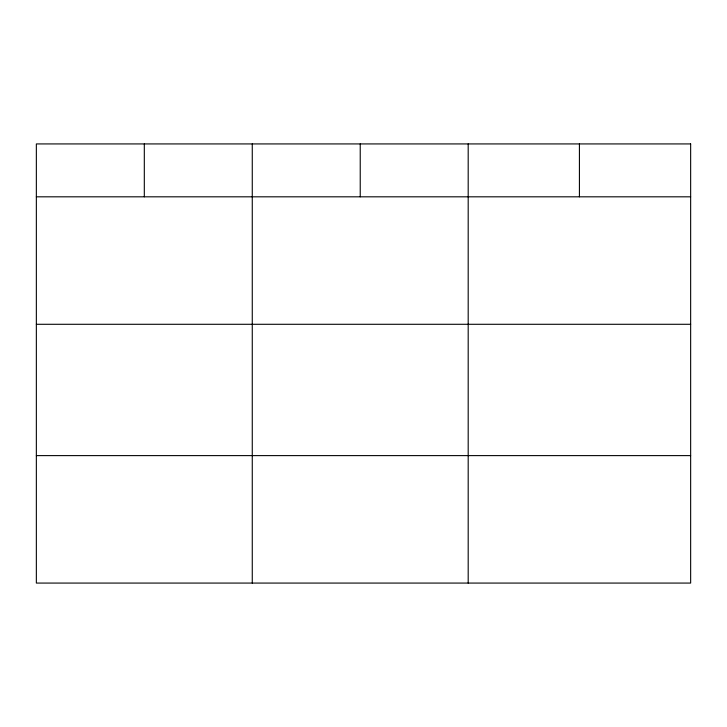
<?xml version="1.0" encoding="UTF-8"?>
<svg xmlns="http://www.w3.org/2000/svg" width="727" height="727" viewBox="0 0 727 727"><rect width="100%" height="100%" fill="white"/><g stroke="black" fill="none" stroke-linecap="round" stroke-linejoin="round"><path stroke-width="1.09" d="M36.35 196.817L690.65 196.817M36.35 324.287L690.65 324.287M36.35 455.611L690.65 455.611M579.419 143.928L579.419 196.817M468.188 143.928L468.188 583.072M360.228 143.928L360.228 196.817M252.269 143.928L252.269 583.072M144.31 143.928L144.31 196.817M690.65 143.928L36.35 143.928L36.35 583.072L690.65 583.072L690.65 143.928"/></g></svg>
